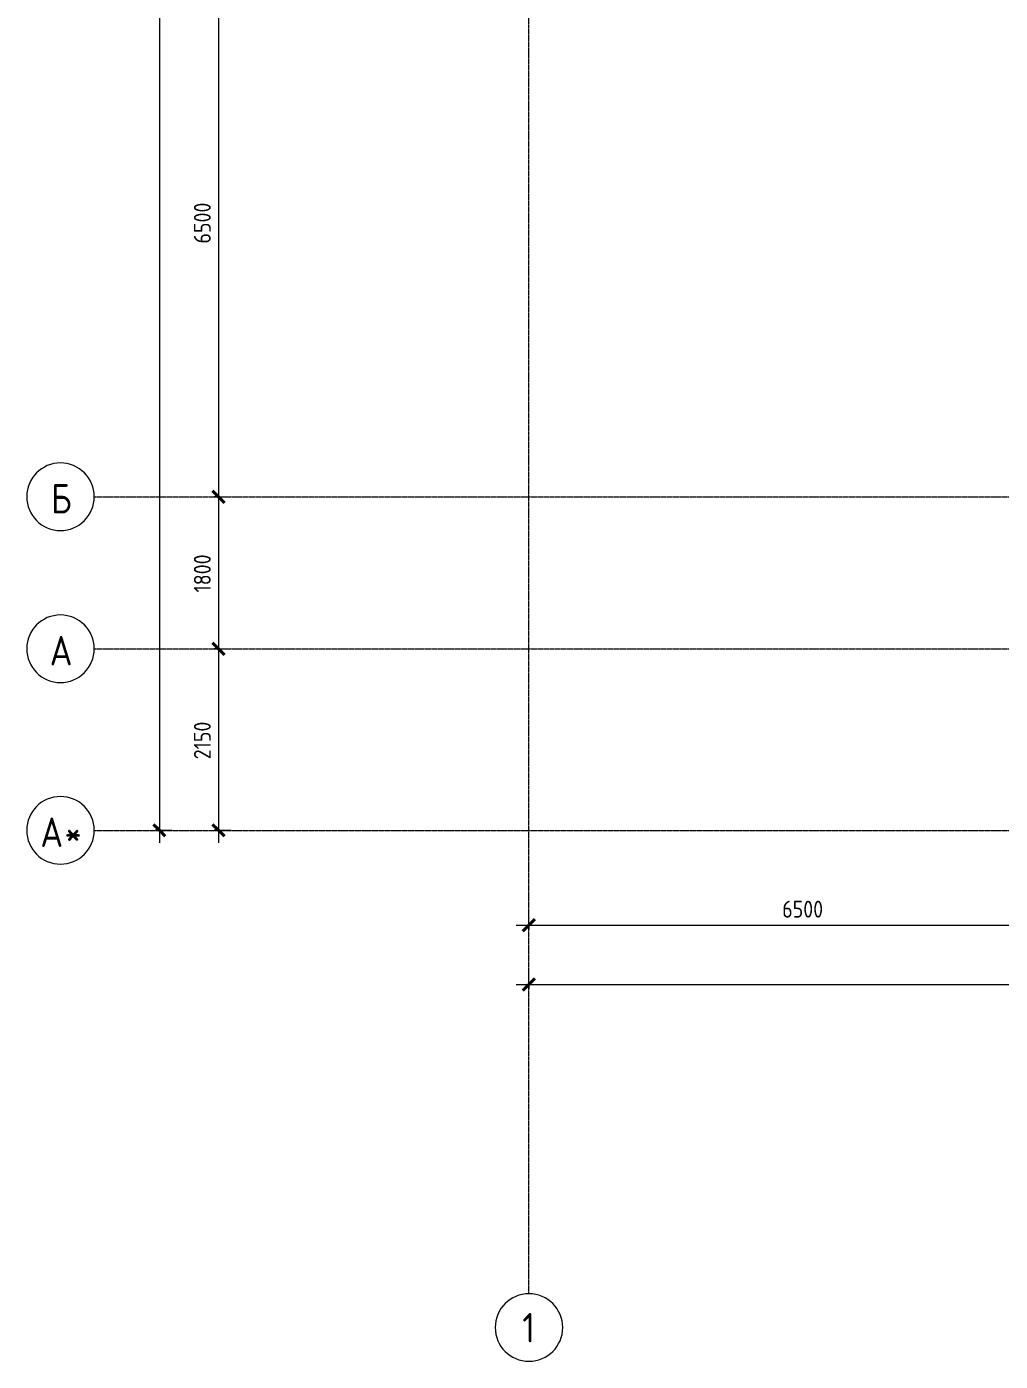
# Model space of a CAD drawing. Header units: millimetres. Extents: x -11886 to 379896, y -8130 to 47743.
# Drawn here: x -11886 to -360, y -8130 to 7673 of the extents above; entities that cross this region are included whole.
import ezdxf

# ---------------------------------------------------------------- set-up
doc = ezdxf.new("R2010")
doc.units = ezdxf.units.MM
doc.linetypes.add('ADSK_Линия сетки', pattern=[25, 20, -2.5, 0, -2.5])
for name, color, linetype, lineweight in [('Оси', 7, 'Continuous', 9), ('Размеры', 7, 'Continuous', 9), ('Размеры-100', 7, 'Continuous', 9)]:
    doc.layers.add(name, color=color, linetype=linetype, lineweight=lineweight)
doc.styles.add('GOST Common', font='GOST_Common.ttf', dxfattribs={"width": 0.9, "height": 350})
doc.styles.add('GOST Common_1', font='GOST_Common.ttf', dxfattribs={"width": 0.9, "height": 200})
doc.dimstyles.new('ADSK_Основной_2_мм_Округление_до_1_мм', dxfattribs={"dimscale": 304.8, "dimtxt": 201.142999, "dimasz": 0.463911, "dimexe": 0.492126, "dimexo": 0.492126, "dimgap": 0.098425, "dimtad": 1, "dimdec": 0, "dimdsep": 46, "dimtxsty": 'GOST Common_1', "dimblk1": 'OBLIQUE', "dimblk2": 'OBLIQUE', "dimsah": 1, "dimcen": 0.09, "dimdle": 0.492126, "dimazin": 2, "dimtfac": 1, "dimtdec": 4, "dimtix": 1, "dimtmove": 0, "dimatfit": 3, "dimfxl": 1, "dimtvp": 1, "dimtolj": 1, "dimtzin": 0, "dimlwd": 20, "dimlwe": 20, "dimarcsym": 2})

# ---------------------------------------------------------------- blocks, each defined once
blk = doc.blocks.new('Ось сетки - Круг_Ø8 мм-6577-01 План 1-го этажа маркировочный')
at = {"layer": 'Оси', "lineweight": 20}
for start, end in [(360, 180), (180, 360)]:
    blk.add_arc((0, 0), 4, start, end, dxfattribs=at)
blk = doc.blocks.new('DIMBLOCK2-01 План 1-го этажа маркировочный')
at = {"layer": 'Размеры-100', "lineweight": 20, "transparency": 16777216}
for p, q in [((-5940, -2968), (-5940, -2818)), ((560, -2968), (560, -2818)), ((-6090, -2968), (560, -2968)), ((-5940, -2968), (-5940, -3018)), ((560, -2968), (560, -3018))]:
    blk.add_line(p, q, dxfattribs=at)
at = {"layer": 'Размеры-100', "lineweight": 40, "transparency": 16777216}
for p, q in [((-5940, -2968), (-6011, -3039)), ((-5940, -2968), (-5869, -2897)), ((560, -2968), (489, -3039)), ((560, -2968), (631, -2897))]:
    blk.add_line(p, q, dxfattribs=at)
at = {"layer": 'Размеры-100', "color": 0, "lineweight": 20, "transparency": 16777216, "insert": (-2942, -2677), "char_height": 200, "width": 605.47, "attachment_point": 1, "line_spacing_factor": 1.022761, "style": 'GOST Common_1'}
blk.add_mtext('6500', dxfattribs=at)
blk = doc.blocks.new('_Oblique')
at = {"color": 0, "linetype": 'ByBlock', "lineweight": -2}
blk.add_line((-0.5, -0.5), (0.5, 0.5), dxfattribs=at)
blk = doc.blocks.new('DIMBLOCK17-01 План 1-го этажа маркировочный')
at = {"layer": 'Размеры-100', "lineweight": 40, "transparency": 16777216}
for p, q in [((-9615, 8607), (-9686, 8677)), ((-9615, 8607), (-9545, 8536)), ((-9615, 2107), (-9686, 2177)), ((-9615, 2107), (-9545, 2036))]:
    blk.add_line(p, q, dxfattribs=at)
at = {"layer": 'Размеры-100', "lineweight": 20, "transparency": 16777216}
for p, q in [((-9615, 8607), (-9665, 8607)), ((-9615, 8607), (-9615, 2107)), ((-9615, 8607), (-9465, 8607)), ((-9615, 2107), (-9665, 2107)), ((-9615, 2107), (-9465, 2107))]:
    blk.add_line(p, q, dxfattribs=at)
at = {"layer": 'Размеры-100', "color": 0, "lineweight": 20, "transparency": 16777216, "insert": (-9907, 5105), "char_height": 200, "width": 605.47, "attachment_point": 1, "rotation": 90, "line_spacing_factor": 1.022761, "style": 'GOST Common_1'}
blk.add_mtext('6500', dxfattribs=at)
blk = doc.blocks.new('DIMBLOCK18-01 План 1-го этажа маркировочный')
at = {"layer": 'Размеры-100', "lineweight": 40, "transparency": 16777216}
for p, q in [((-9615, 2107), (-9686, 2177)), ((-9615, 2107), (-9545, 2036)), ((-9615, 307), (-9686, 377)), ((-9615, 307), (-9545, 236))]:
    blk.add_line(p, q, dxfattribs=at)
at = {"layer": 'Размеры-100', "lineweight": 20, "transparency": 16777216}
for p, q in [((-9615, 2107), (-9665, 2107)), ((-9615, 2107), (-9615, 307)), ((-9615, 2107), (-9465, 2107)), ((-9615, 307), (-9665, 307)), ((-9615, 307), (-9465, 307))]:
    blk.add_line(p, q, dxfattribs=at)
at = {"layer": 'Размеры-100', "color": 0, "lineweight": 20, "transparency": 16777216, "insert": (-9907, 973), "char_height": 200, "width": 560.47, "attachment_point": 1, "rotation": 90, "line_spacing_factor": 1.022761, "style": 'GOST Common_1'}
blk.add_mtext('1800', dxfattribs=at)
blk = doc.blocks.new('DIMBLOCK19-01 План 1-го этажа маркировочный')
at = {"layer": 'Размеры-100', "lineweight": 40, "transparency": 16777216}
for p, q in [((-9615, 307), (-9686, 377)), ((-9615, 307), (-9545, 236)), ((-9615, -1843), (-9686, -1773)), ((-9615, -1843), (-9545, -1914))]:
    blk.add_line(p, q, dxfattribs=at)
at = {"layer": 'Размеры-100', "lineweight": 20, "transparency": 16777216}
for p, q in [((-9615, 307), (-9665, 307)), ((-9615, 307), (-9615, -1993)), ((-9615, 307), (-9465, 307)), ((-9615, -1843), (-9665, -1843)), ((-9615, -1843), (-9465, -1843))]:
    blk.add_line(p, q, dxfattribs=at)
at = {"layer": 'Размеры-100', "color": 0, "lineweight": 20, "transparency": 16777216, "insert": (-9907, -1002), "char_height": 200, "width": 560.47, "attachment_point": 1, "rotation": 90, "line_spacing_factor": 1.022761, "style": 'GOST Common_1'}
blk.add_mtext('2150', dxfattribs=at)
blk = doc.blocks.new('DIMBLOCK20-01 План 1-го этажа маркировочный')
at = {"layer": 'Размеры-100', "lineweight": 20, "transparency": 16777216}
for p, q in [((-10315, 43507), (-10315, -1993)), ((-10315, 43357), (-10365, 43357)), ((-10315, 43357), (-10165, 43357)), ((-10315, -1843), (-10365, -1843)), ((-10315, -1843), (-10165, -1843))]:
    blk.add_line(p, q, dxfattribs=at)
at = {"layer": 'Размеры-100', "lineweight": 40, "transparency": 16777216}
for p, q in [((-10315, 43357), (-10386, 43427)), ((-10315, 43357), (-10245, 43286)), ((-10315, -1843), (-10386, -1773)), ((-10315, -1843), (-10245, -1914))]:
    blk.add_line(p, q, dxfattribs=at)
at = {"layer": 'Размеры-100', "color": 0, "lineweight": 20, "transparency": 16777216, "insert": (-10607, 20433), "char_height": 200, "width": 777.3, "attachment_point": 1, "rotation": 90, "line_spacing_factor": 1.022761, "style": 'GOST Common_1'}
blk.add_mtext('45200', dxfattribs=at)
blk = doc.blocks.new('DIMBLOCK21-01 План 1-го этажа маркировочный')
at = {"layer": 'Размеры-100', "lineweight": 20, "transparency": 16777216}
for p, q in [((-5940, -3668), (-5940, -3518)), ((55910, -3668), (55910, -3518)), ((-6090, -3668), (56060, -3668)), ((-5940, -3668), (-5940, -3718)), ((55910, -3668), (55910, -3718))]:
    blk.add_line(p, q, dxfattribs=at)
at = {"layer": 'Размеры-100', "lineweight": 40, "transparency": 16777216}
for p, q in [((-5940, -3668), (-5869, -3597)), ((55910, -3668), (55981, -3597)), ((-5940, -3668), (-6011, -3739)), ((55910, -3668), (55839, -3739))]:
    blk.add_line(p, q, dxfattribs=at)
at = {"layer": 'Размеры-100', "color": 0, "lineweight": 20, "transparency": 16777216, "insert": (24688, -3377), "char_height": 200, "width": 711.84, "attachment_point": 1, "line_spacing_factor": 1.022761, "style": 'GOST Common_1'}
blk.add_mtext('61850', dxfattribs=at)

msp = doc.modelspace()

# ---------------------------------------------------------------- linework, layer by layer
at = {"layer": 'Оси', "linetype": 'ADSK_Линия сетки'}
for p, q in [((-5940.09, -7330.38), (-5940.09, 44421.85)), ((-11086.22, 2106.79), (57141.72, 2106.79)), ((-11086.22, 306.79), (57141.72, 306.79)), ((-11086.22, -1843.21), (34342.36, -1843.21))]:
    msp.add_line(p, q, dxfattribs=at)

# ---------------------------------------------------------------- block references
at = {"layer": 'Оси', "lineweight": 20, "xscale": 99.99999999999993, "yscale": 99.99999999999993, "zscale": 99.99999999999993, "rotation": 269.9999999999994}
for p in [(-11486.22, 2106.79), (-11486.22, 306.79), (-11486.22, -1843.21)]:
    msp.add_blockref('Ось сетки - Круг_Ø8 мм-6577-01 План 1-го этажа маркировочный', p, dxfattribs=at)
at = {"layer": 'Оси', "lineweight": 20, "xscale": 99.99999999999993, "yscale": 99.99999999999993, "zscale": 99.99999999999993}
msp.add_blockref('Ось сетки - Круг_Ø8 мм-6577-01 План 1-го этажа маркировочный', (-5940.09, -7730.38), dxfattribs=at)

# ---------------------------------------------------------------- texts
at = {"layer": 'Оси', "char_height": 350, "attachment_point": 1, "style": 'GOST Common'}
for s, insert, width in [('\\fGOST Common|b0|i0|c204|p34|;\\W.9;Б', (-11599.55, 2259.38), 310.2531), ('\\fGOST Common|b0|i0|c204|p34|;\\W.9;А', (-11614.4, 459.38), 346.329), ('\\fGOST Common|b0|i0|c204|p34|;\\W.9;А', (-11724.65, -1690.62), 346.329), ('\\fGOST Common|b0|i0|c204|p34|;\\W.9;*', (-11438.9, -1690.62), 266.9619), ('\\fGOST Common|b0|i0|c204|p34|;\\W.9;1', (-6018.32, -7557.84), 187.5949)]:
    msp.add_mtext(s, dxfattribs=dict(at, insert=insert, width=width))

# ---------------------------------------------------------------- dimensions: what is measured, and where the dimension line sits
at = {"layer": 'Размеры', "lineweight": 20}
for base, p1, p2, override, picture, middle in [((-10315.21, -1843.21), (-10215.22, 43356.79), (-10215.22, -1843.21), {"dimpost": '<>', "dimfxl": 45200}, 'DIMBLOCK20-01 План 1-го этажа маркировочный', (-10445.21, 20756.79)), ((-9615.21, 2106.79), (-9515.22, 8606.79), (-9515.22, 2106.79), {"dimpost": '<>', "dimfxl": 6500}, 'DIMBLOCK17-01 План 1-го этажа маркировочный', (-9745.21, 5356.79)), ((-9615.21, 306.79), (-9515.22, 2106.79), (-9515.22, 306.79), {"dimpost": '<>', "dimfxl": 1800}, 'DIMBLOCK18-01 План 1-го этажа маркировочный', (-9745.21, 1206.79)), ((-9615.21, -1843.21), (-9515.22, 306.79), (-9515.22, -1843.21), {"dimpost": '<>', "dimfxl": 2150}, 'DIMBLOCK19-01 План 1-го этажа маркировочный', (-9745.21, -768.21))]:
    dim = msp.add_linear_dim(base=base, p1=p1, p2=p2, angle=90, dimstyle='ADSK_Основной_2_мм_Округление_до_1_мм', override=override, dxfattribs=at)
    dim.commit()
    dim.dimension.update_dxf_attribs({"geometry": picture, "text_midpoint": middle})
for base, p1, p2, override, picture, middle in [((559.91, -2967.91), (-5940.09, -2867.92), (559.91, -2867.92), {"dimpost": '<>', "dimfxl": 6500}, 'DIMBLOCK2-01 План 1-го этажа маркировочный', (-2690.09, -2837.91)), ((55909.91, -3667.91), (-5940.09, -3567.92), (55909.91, -3567.92), {"dimpost": '<>', "dimfxl": 61850}, 'DIMBLOCK21-01 План 1-го этажа маркировочный', (24984.91, -3537.91))]:
    dim = msp.add_linear_dim(base=base, p1=p1, p2=p2, dimstyle='ADSK_Основной_2_мм_Округление_до_1_мм', override=override, dxfattribs=at)
    dim.commit()
    dim.dimension.update_dxf_attribs({"geometry": picture, "text_midpoint": middle})

doc.saveas('drawing.dxf')
